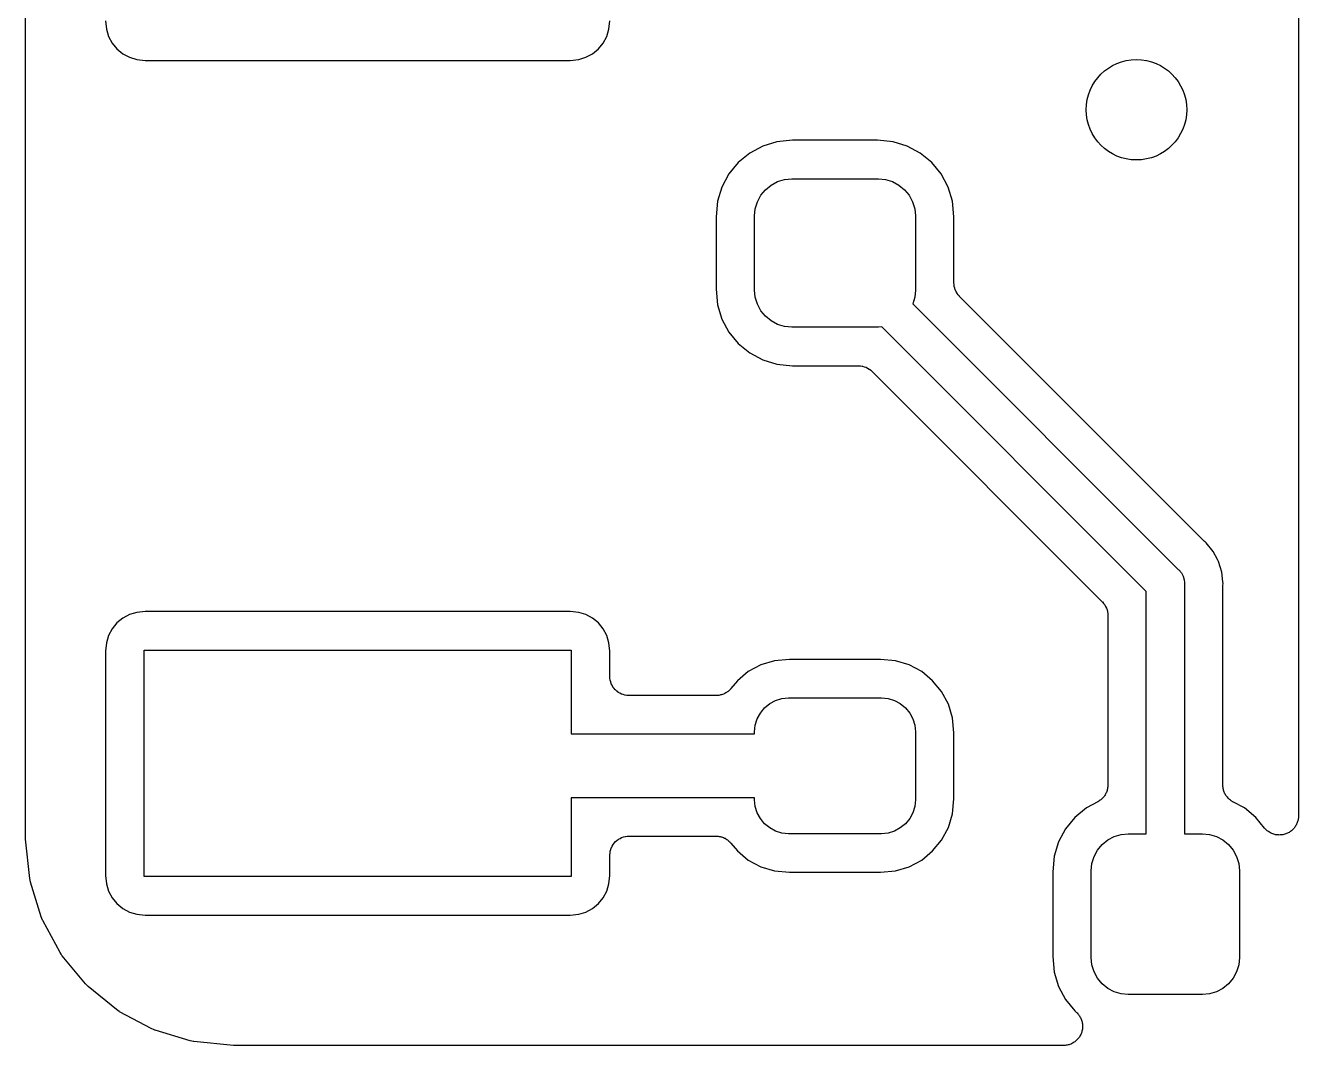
# Model space of a CAD drawing. Extents: x 0.48 to 2.43, y -7.79 to -4.85.
# Drawn here: x 0.4794 to 0.6789, y -7.7883 to -7.6285 of the extents above; entities that cross this region are included whole.
import ezdxf

# ---------------------------------------------------------------- set-up
doc = ezdxf.new("R2010")
doc.units = 0
doc.header["$MEASUREMENT"] = 0
doc.layers.add('BLACK', color=7, linetype='CONTINUOUS')

msp = doc.modelspace()

# ---------------------------------------------------------------- linework, layer by layer
at = {"layer": 'BLACK', "linetype": 'CONTINUOUS'}
for p, q in [((0.479425, -7.75565), (0.479425, -7.04773)), ((0.678945, -7.31965), (0.678945, -7.75233)), ((0.491988, -7.62781), (0.492118, -7.62913)), ((0.492118, -7.62913), (0.492461, -7.63026)), ((0.570531, -7.63026), (0.570874, -7.62913)), ((0.570874, -7.62913), (0.571004, -7.62781)), ((0.492461, -7.63026), (0.493018, -7.6313)), ((0.493018, -7.6313), (0.493768, -7.63222)), ((0.569224, -7.63222), (0.569974, -7.6313)), ((0.569974, -7.6313), (0.570531, -7.63026)), ((0.493768, -7.63222), (0.494682, -7.63297)), ((0.494682, -7.63297), (0.495724, -7.63352)), ((0.495724, -7.63352), (0.496855, -7.63387)), ((0.566137, -7.63387), (0.567268, -7.63352)), ((0.567268, -7.63352), (0.56831, -7.63297)), ((0.56831, -7.63297), (0.569224, -7.63222)), ((0.496855, -7.63387), (0.498179, -7.634)), ((0.498179, -7.634), (0.564813, -7.634)), ((0.564813, -7.634), (0.566137, -7.63387)), ((0.594978, -7.64743), (0.592932, -7.64852)), ((0.597199, -7.64676), (0.594978, -7.64743)), ((0.599655, -7.64652), (0.597199, -7.64676)), ((0.612943, -7.64652), (0.599655, -7.64652)), ((0.6154, -7.64676), (0.612943, -7.64652)), ((0.61762, -7.64743), (0.6154, -7.64676)), ((0.619666, -7.64852), (0.61762, -7.64743)), ((0.592932, -7.64852), (0.591139, -7.65)), ((0.62146, -7.65), (0.619666, -7.64852)), ((0.591139, -7.65), (0.589666, -7.65179)), ((0.622932, -7.65179), (0.62146, -7.65)), ((0.589666, -7.65179), (0.588573, -7.65384)), ((0.595402, -7.65426), (0.596282, -7.65354)), ((0.596282, -7.65354), (0.597286, -7.653)), ((0.597286, -7.653), (0.598375, -7.65267)), ((0.598375, -7.65267), (0.599508, -7.65256)), ((0.599508, -7.65256), (0.613091, -7.65256)), ((0.613091, -7.65256), (0.614223, -7.65267)), ((0.614223, -7.65267), (0.615313, -7.653)), ((0.615313, -7.653), (0.616317, -7.65354)), ((0.616317, -7.65354), (0.617197, -7.65426)), ((0.624026, -7.65384), (0.622932, -7.65179)), ((0.588573, -7.65384), (0.587899, -7.65606)), ((0.594143, -7.65614), (0.594679, -7.65514)), ((0.594679, -7.65514), (0.595402, -7.65426)), ((0.617197, -7.65426), (0.617919, -7.65514)), ((0.617919, -7.65514), (0.618456, -7.65614)), ((0.624699, -7.65606), (0.624026, -7.65384)), ((0.587899, -7.65606), (0.587657, -7.65851)), ((0.593701, -7.65837), (0.593812, -7.65723)), ((0.593812, -7.65723), (0.594143, -7.65614)), ((0.618456, -7.65614), (0.618786, -7.65723)), ((0.618786, -7.65723), (0.618898, -7.65837)), ((0.624941, -7.65851), (0.624699, -7.65606)), ((0.587657, -7.65851), (0.587657, -7.66983)), ((0.593701, -7.66998), (0.593701, -7.65837)), ((0.618898, -7.65837), (0.618898, -7.66998)), ((0.624941, -7.66884), (0.624941, -7.65851)), ((0.624968, -7.66912), (0.624941, -7.66884)), ((0.624992, -7.6694), (0.624968, -7.66912)), ((0.624997, -7.66941), (0.624992, -7.6694)), ((0.624998, -7.66943), (0.624997, -7.66941)), ((0.625079, -7.66969), (0.624998, -7.66943)), ((0.587657, -7.66983), (0.587899, -7.67229)), ((0.593812, -7.67111), (0.593701, -7.66998)), ((0.594143, -7.6722), (0.593812, -7.67111)), ((0.618786, -7.67111), (0.618482, -7.67211)), ((0.618898, -7.66998), (0.618786, -7.67111)), ((0.625156, -7.66996), (0.625079, -7.66969)), ((0.625163, -7.66997), (0.625156, -7.66996)), ((0.625168, -7.66999), (0.625163, -7.66997)), ((0.625298, -7.67023), (0.625168, -7.66999)), ((0.625425, -7.67048), (0.625298, -7.67023)), ((0.625435, -7.67049), (0.625425, -7.67048)), ((0.625442, -7.6705), (0.625435, -7.67049)), ((0.625616, -7.67072), (0.625442, -7.6705)), ((0.62579, -7.67094), (0.625616, -7.67072)), ((0.625812, -7.67096), (0.62579, -7.67094)), ((0.625813, -7.67096), (0.625812, -7.67096)), ((0.625812, -7.67096), (0.625812, -7.67096)), ((0.62582, -7.67097), (0.625813, -7.67096)), ((0.664018, -7.70916), (0.62582, -7.67097)), ((0.587899, -7.67229), (0.588573, -7.67451)), ((0.594679, -7.67321), (0.594143, -7.6722)), ((0.595402, -7.67409), (0.594679, -7.67321)), ((0.618482, -7.67211), (0.660088, -7.71372)), ((0.588573, -7.67451), (0.589666, -7.67656)), ((0.596282, -7.67481), (0.595402, -7.67409)), ((0.597286, -7.67535), (0.596282, -7.67481)), ((0.598375, -7.67568), (0.597286, -7.67535)), ((0.589666, -7.67656), (0.591139, -7.67835)), ((0.599508, -7.67579), (0.598375, -7.67568)), ((0.613091, -7.67579), (0.599508, -7.67579)), ((0.613619, -7.67574), (0.613091, -7.67579)), ((0.655071, -7.71719), (0.613619, -7.67574)), ((0.591139, -7.67835), (0.592932, -7.67982)), ((0.592932, -7.67982), (0.594978, -7.68092)), ((0.594978, -7.68092), (0.597199, -7.68159)), ((0.597199, -7.68159), (0.599655, -7.68183)), ((0.599655, -7.68183), (0.609986, -7.68183)), ((0.609986, -7.68183), (0.609997, -7.68183)), ((0.609997, -7.68183), (0.609997, -7.68183)), ((0.609997, -7.68183), (0.609997, -7.68183)), ((0.609997, -7.68183), (0.610028, -7.68183)), ((0.610028, -7.68183), (0.610305, -7.68186)), ((0.610305, -7.68186), (0.610579, -7.68189)), ((0.610579, -7.68189), (0.610595, -7.68189)), ((0.610595, -7.68189), (0.61061, -7.6819)), ((0.61061, -7.6819), (0.610873, -7.68198)), ((0.610873, -7.68198), (0.611139, -7.68206)), ((0.611139, -7.68206), (0.611153, -7.68207)), ((0.611153, -7.68207), (0.611168, -7.68207)), ((0.611168, -7.68207), (0.61141, -7.68221)), ((0.61141, -7.68221), (0.611655, -7.68234)), ((0.611655, -7.68234), (0.611668, -7.68235)), ((0.611668, -7.68235), (0.611681, -7.68236)), ((0.611681, -7.68236), (0.611891, -7.68253)), ((0.611891, -7.68253), (0.612108, -7.68271)), ((0.612108, -7.68271), (0.648192, -7.71879)), ((0.664116, -7.70924), (0.664018, -7.70916)), ((0.664204, -7.70934), (0.664116, -7.70924)), ((0.664236, -7.70936), (0.664204, -7.70934)), ((0.664466, -7.70955), (0.664236, -7.70936)), ((0.66559, -7.71092), (0.664466, -7.70955)), ((0.666259, -7.71217), (0.66559, -7.71092)), ((0.666426, -7.71248), (0.666259, -7.71217)), ((0.666259, -7.71217), (0.666259, -7.71217)), ((0.666941, -7.71418), (0.666426, -7.71248)), ((0.660088, -7.71372), (0.660202, -7.71381)), ((0.660202, -7.71381), (0.660577, -7.71427)), ((0.660577, -7.71427), (0.660856, -7.71479)), ((0.660856, -7.71479), (0.661027, -7.71536)), ((0.661027, -7.71536), (0.661071, -7.7158)), ((0.667085, -7.71565), (0.666941, -7.71418)), ((0.655071, -7.75512), (0.655071, -7.71719)), ((0.661071, -7.7158), (0.661085, -7.71594)), ((0.661085, -7.71594), (0.661071, -7.71609)), ((0.661071, -7.71609), (0.661071, -7.75512)), ((0.667071, -7.71649), (0.667085, -7.71637)), ((0.667071, -7.71653), (0.667071, -7.71649)), ((0.667071, -7.74748), (0.667071, -7.71653)), ((0.667114, -7.71594), (0.667085, -7.71565)), ((0.667085, -7.71565), (0.667085, -7.71565)), ((0.667085, -7.71624), (0.667114, -7.71594)), ((0.667085, -7.71637), (0.667085, -7.71624)), ((0.648192, -7.71879), (0.648199, -7.7188)), ((0.648199, -7.7188), (0.6482, -7.7188)), ((0.6482, -7.7188), (0.6482, -7.7188)), ((0.6482, -7.7188), (0.648222, -7.71882)), ((0.648222, -7.71882), (0.648397, -7.71904)), ((0.648397, -7.71904), (0.64857, -7.71926)), ((0.64857, -7.71926), (0.648577, -7.71927)), ((0.648577, -7.71927), (0.648587, -7.71928)), ((0.648587, -7.71928), (0.648715, -7.71953)), ((0.494682, -7.72136), (0.493768, -7.72211)), ((0.495724, -7.72081), (0.494682, -7.72136)), ((0.496855, -7.72046), (0.495724, -7.72081)), ((0.498179, -7.72033), (0.496855, -7.72046)), ((0.564813, -7.72033), (0.498179, -7.72033)), ((0.566137, -7.72046), (0.564813, -7.72033)), ((0.567268, -7.72081), (0.566137, -7.72046)), ((0.56831, -7.72136), (0.567268, -7.72081)), ((0.569224, -7.72211), (0.56831, -7.72136)), ((0.648715, -7.71953), (0.648845, -7.71977)), ((0.648845, -7.71977), (0.648849, -7.71979)), ((0.648849, -7.71979), (0.648856, -7.7198)), ((0.648856, -7.7198), (0.648933, -7.72007)), ((0.648933, -7.72007), (0.649014, -7.72033)), ((0.649014, -7.72033), (0.649015, -7.72035)), ((0.649015, -7.72035), (0.64902, -7.72036)), ((0.64902, -7.72036), (0.649044, -7.72064)), ((0.649044, -7.72064), (0.649071, -7.72092)), ((0.649071, -7.72092), (0.649071, -7.74748)), ((0.493018, -7.72303), (0.492461, -7.72407)), ((0.493768, -7.72211), (0.493018, -7.72303)), ((0.569974, -7.72303), (0.569224, -7.72211)), ((0.570531, -7.72407), (0.569974, -7.72303)), ((0.492118, -7.7252), (0.491988, -7.72653)), ((0.492461, -7.72407), (0.492118, -7.7252)), ((0.570874, -7.7252), (0.570531, -7.72407)), ((0.571004, -7.72653), (0.570874, -7.7252)), ((0.491988, -7.72653), (0.491988, -7.76166)), ((0.498031, -7.76181), (0.498031, -7.72638)), ((0.498031, -7.72638), (0.564961, -7.72638)), ((0.564961, -7.72638), (0.564961, -7.73949)), ((0.571004, -7.73049), (0.571004, -7.72653)), ((0.594675, -7.72869), (0.592713, -7.72974)), ((0.596803, -7.72805), (0.594675, -7.72869)), ((0.599163, -7.72781), (0.596803, -7.72805)), ((0.613435, -7.72781), (0.599163, -7.72781)), ((0.615796, -7.72805), (0.613435, -7.72781)), ((0.617924, -7.72869), (0.615796, -7.72805)), ((0.619885, -7.72974), (0.617924, -7.72869)), ((0.571032, -7.73077), (0.571004, -7.73049)), ((0.571057, -7.73105), (0.571032, -7.73077)), ((0.57106, -7.73106), (0.571057, -7.73105)), ((0.571061, -7.73107), (0.57106, -7.73106)), ((0.571143, -7.73134), (0.571061, -7.73107)), ((0.571223, -7.73161), (0.571143, -7.73134)), ((0.590994, -7.73115), (0.589977, -7.73239)), ((0.592713, -7.72974), (0.590994, -7.73115)), ((0.621604, -7.73115), (0.619885, -7.72974)), ((0.623015, -7.73287), (0.621604, -7.73115)), ((0.571227, -7.73162), (0.571223, -7.73161)), ((0.571231, -7.73163), (0.571227, -7.73162)), ((0.571364, -7.73188), (0.571231, -7.73163)), ((0.571494, -7.73213), (0.571364, -7.73188)), ((0.5715, -7.73214), (0.571494, -7.73213)), ((0.571505, -7.73215), (0.5715, -7.73214)), ((0.571684, -7.73237), (0.571505, -7.73215)), ((0.571861, -7.73259), (0.571684, -7.73237)), ((0.571869, -7.73259), (0.571861, -7.73259)), ((0.571875, -7.7326), (0.571869, -7.73259)), ((0.572093, -7.73278), (0.571875, -7.7326)), ((0.572309, -7.73296), (0.572093, -7.73278)), ((0.572319, -7.73297), (0.572309, -7.73296)), ((0.572327, -7.73298), (0.572319, -7.73297)), ((0.572576, -7.73311), (0.572327, -7.73298)), ((0.572822, -7.73325), (0.572576, -7.73311)), ((0.572832, -7.73325), (0.572822, -7.73325)), ((0.572842, -7.73325), (0.572832, -7.73325)), ((0.573113, -7.73334), (0.572842, -7.73325)), ((0.57338, -7.73342), (0.573113, -7.73334)), ((0.588367, -7.73339), (0.588241, -7.73343)), ((0.588496, -7.73337), (0.588367, -7.73339)), ((0.588646, -7.73331), (0.588496, -7.73337)), ((0.588801, -7.73326), (0.588646, -7.73331)), ((0.588918, -7.7332), (0.588801, -7.73326)), ((0.58904, -7.73315), (0.588918, -7.7332)), ((0.589175, -7.73306), (0.58904, -7.73315)), ((0.589318, -7.73299), (0.589175, -7.73306)), ((0.58942, -7.7329), (0.589318, -7.73299)), ((0.589531, -7.73283), (0.58942, -7.7329)), ((0.589647, -7.73272), (0.589531, -7.73283)), ((0.589772, -7.73262), (0.589647, -7.73272)), ((0.589856, -7.73252), (0.589772, -7.73262)), ((0.58995, -7.73242), (0.589856, -7.73252)), ((0.589977, -7.73239), (0.58995, -7.73242)), ((0.624063, -7.73483), (0.623015, -7.73287)), ((0.573391, -7.73342), (0.57338, -7.73342)), ((0.573401, -7.73343), (0.573391, -7.73342)), ((0.573681, -7.73346), (0.573401, -7.73343)), ((0.573962, -7.73349), (0.573681, -7.73346)), ((0.573983, -7.73349), (0.573962, -7.73349)), ((0.573984, -7.73349), (0.573983, -7.73349)), ((0.573983, -7.73349), (0.573983, -7.73349)), ((0.574004, -7.73349), (0.573984, -7.73349)), ((0.587658, -7.73349), (0.574004, -7.73349)), ((0.587789, -7.73348), (0.587658, -7.73349)), ((0.587921, -7.73348), (0.587789, -7.73348)), ((0.58808, -7.73345), (0.587921, -7.73348)), ((0.588241, -7.73343), (0.58808, -7.73345)), ((0.595258, -7.73541), (0.596063, -7.73475)), ((0.596063, -7.73475), (0.596982, -7.73426)), ((0.596982, -7.73426), (0.597979, -7.73396)), ((0.597979, -7.73396), (0.599016, -7.73386)), ((0.599016, -7.73386), (0.613583, -7.73386)), ((0.613583, -7.73386), (0.61462, -7.73396)), ((0.61462, -7.73396), (0.615617, -7.73426)), ((0.615617, -7.73426), (0.616536, -7.73475)), ((0.616536, -7.73475), (0.617341, -7.73541)), ((0.624709, -7.73696), (0.624063, -7.73483)), ((0.593803, -7.73814), (0.594105, -7.73714)), ((0.594105, -7.73714), (0.594597, -7.73622)), ((0.594597, -7.73622), (0.595258, -7.73541)), ((0.617341, -7.73541), (0.618002, -7.73622)), ((0.618002, -7.73622), (0.618493, -7.73714)), ((0.618493, -7.73714), (0.618796, -7.73814)), ((0.624941, -7.73932), (0.624709, -7.73696)), ((0.593701, -7.73917), (0.593803, -7.73814)), ((0.593701, -7.73949), (0.593701, -7.73917)), ((0.618796, -7.73814), (0.618898, -7.73917)), ((0.618898, -7.73917), (0.618898, -7.7498)), ((0.624941, -7.74966), (0.624941, -7.73932)), ((0.564961, -7.73949), (0.593701, -7.73949)), ((0.648461, -7.74927), (0.648387, -7.74938)), ((0.648546, -7.74917), (0.648461, -7.74927)), ((0.648624, -7.74903), (0.648546, -7.74917)), ((0.648713, -7.7489), (0.648624, -7.74903)), ((0.648764, -7.74878), (0.648713, -7.7489)), ((0.648828, -7.74866), (0.648764, -7.74878)), ((0.648877, -7.74851), (0.648828, -7.74866)), ((0.648939, -7.74836), (0.648877, -7.74851)), ((0.648965, -7.74823), (0.648939, -7.74836)), ((0.649005, -7.7481), (0.648965, -7.74823)), ((0.649023, -7.74794), (0.649005, -7.7481)), ((0.649055, -7.74778), (0.649023, -7.74794)), ((0.649056, -7.74765), (0.649055, -7.74778)), ((0.649071, -7.74752), (0.649056, -7.74765)), ((0.649071, -7.74748), (0.649071, -7.74752)), ((0.667084, -7.74761), (0.667071, -7.74748)), ((0.667083, -7.74774), (0.667084, -7.74761)), ((0.667112, -7.7479), (0.667083, -7.74774)), ((0.667128, -7.74806), (0.667112, -7.7479)), ((0.667166, -7.74819), (0.667128, -7.74806)), ((0.667191, -7.74832), (0.667166, -7.74819)), ((0.667251, -7.74847), (0.667191, -7.74832)), ((0.667297, -7.74862), (0.667251, -7.74847)), ((0.66736, -7.74874), (0.667297, -7.74862)), ((0.667409, -7.74886), (0.66736, -7.74874)), ((0.667497, -7.749), (0.667409, -7.74886)), ((0.667572, -7.74914), (0.667497, -7.749)), ((0.667656, -7.74924), (0.667572, -7.74914)), ((0.667729, -7.74935), (0.667656, -7.74924)), ((0.667841, -7.74947), (0.667729, -7.74935)), ((0.593701, -7.74949), (0.564961, -7.74949)), ((0.564961, -7.74949), (0.564961, -7.76181)), ((0.593701, -7.7498), (0.593701, -7.74949)), ((0.593803, -7.75084), (0.593701, -7.7498)), ((0.594105, -7.75184), (0.593803, -7.75084)), ((0.618796, -7.75084), (0.618493, -7.75184)), ((0.618898, -7.7498), (0.618796, -7.75084)), ((0.624709, -7.75202), (0.624941, -7.74966)), ((0.645688, -7.75108), (0.643894, -7.75256)), ((0.647485, -7.75012), (0.645688, -7.75108)), ((0.647596, -7.75005), (0.647485, -7.75012)), ((0.647714, -7.74999), (0.647596, -7.75005)), ((0.647838, -7.74989), (0.647714, -7.74999)), ((0.647972, -7.7498), (0.647838, -7.74989)), ((0.648066, -7.7497), (0.647972, -7.7498)), ((0.64817, -7.74962), (0.648066, -7.7497)), ((0.648273, -7.7495), (0.64817, -7.74962)), ((0.648387, -7.74938), (0.648273, -7.7495)), ((0.667942, -7.74959), (0.667841, -7.74947)), ((0.668045, -7.74968), (0.667942, -7.74959)), ((0.668137, -7.74977), (0.668045, -7.74968)), ((0.66827, -7.74986), (0.668137, -7.74977)), ((0.668393, -7.74996), (0.66827, -7.74986)), ((0.66851, -7.75003), (0.668393, -7.74996)), ((0.66862, -7.7501), (0.66851, -7.75003)), ((0.668657, -7.75012), (0.66862, -7.7501)), ((0.670454, -7.75108), (0.668657, -7.75012)), ((0.672247, -7.75256), (0.670454, -7.75108)), ((0.594597, -7.75276), (0.594105, -7.75184)), ((0.595258, -7.75356), (0.594597, -7.75276)), ((0.618002, -7.75276), (0.617341, -7.75356)), ((0.618493, -7.75184), (0.618002, -7.75276)), ((0.624063, -7.75414), (0.624709, -7.75202)), ((0.643894, -7.75256), (0.642422, -7.75435)), ((0.673626, -7.75424), (0.672247, -7.75256)), ((0.678807, -7.75323), (0.678748, -7.75337)), ((0.678836, -7.75309), (0.678807, -7.75323)), ((0.678879, -7.75296), (0.678836, -7.75309)), ((0.678896, -7.75281), (0.678879, -7.75296)), ((0.678927, -7.75266), (0.678896, -7.75281)), ((0.678929, -7.75252), (0.678927, -7.75266)), ((0.678945, -7.75237), (0.678929, -7.75252)), ((0.678945, -7.75233), (0.678945, -7.75237)), ((0.596063, -7.75422), (0.595258, -7.75356)), ((0.596982, -7.75471), (0.596063, -7.75422)), ((0.597979, -7.75502), (0.596982, -7.75471)), ((0.599016, -7.75512), (0.597979, -7.75502)), ((0.613583, -7.75512), (0.599016, -7.75512)), ((0.61462, -7.75502), (0.613583, -7.75512)), ((0.615617, -7.75471), (0.61462, -7.75502)), ((0.616536, -7.75422), (0.615617, -7.75471)), ((0.617341, -7.75356), (0.616536, -7.75422)), ((0.623015, -7.75611), (0.624063, -7.75414)), ((0.642422, -7.75435), (0.641329, -7.7564)), ((0.650041, -7.75556), (0.651131, -7.75523)), ((0.651131, -7.75523), (0.652264, -7.75512)), ((0.652264, -7.75512), (0.655071, -7.75512)), ((0.661071, -7.75512), (0.663878, -7.75512)), ((0.663878, -7.75512), (0.665011, -7.75523)), ((0.665011, -7.75523), (0.6661, -7.75556)), ((0.673726, -7.75434), (0.673626, -7.75424)), ((0.673816, -7.75445), (0.673726, -7.75434)), ((0.673933, -7.75454), (0.673816, -7.75445)), ((0.67404, -7.75465), (0.673933, -7.75454)), ((0.674158, -7.75473), (0.67404, -7.75465)), ((0.674267, -7.75482), (0.674158, -7.75473)), ((0.6744, -7.75489), (0.674267, -7.75482)), ((0.674526, -7.75498), (0.6744, -7.75489)), ((0.674657, -7.75503), (0.674526, -7.75498)), ((0.674782, -7.7551), (0.674657, -7.75503)), ((0.674927, -7.75514), (0.674782, -7.7551)), ((0.675066, -7.7552), (0.674927, -7.75514)), ((0.675206, -7.75523), (0.675066, -7.7552)), ((0.675342, -7.75527), (0.675206, -7.75523)), ((0.675492, -7.75529), (0.675342, -7.75527)), ((0.67564, -7.75532), (0.675492, -7.75529)), ((0.675782, -7.75532), (0.67564, -7.75532)), ((0.675924, -7.75533), (0.675782, -7.75532)), ((0.676075, -7.75532), (0.675924, -7.75533)), ((0.676226, -7.75532), (0.676075, -7.75532)), ((0.676366, -7.75529), (0.676226, -7.75532)), ((0.676507, -7.75528), (0.676366, -7.75529)), ((0.676652, -7.75524), (0.676507, -7.75528)), ((0.676801, -7.75521), (0.676652, -7.75524)), ((0.676932, -7.75515), (0.676801, -7.75521)), ((0.677069, -7.75511), (0.676932, -7.75515)), ((0.677203, -7.75504), (0.677069, -7.75511)), ((0.677343, -7.75499), (0.677203, -7.75504)), ((0.677462, -7.75491), (0.677343, -7.75499)), ((0.677588, -7.75484), (0.677462, -7.75491)), ((0.677706, -7.75475), (0.677588, -7.75484)), ((0.677832, -7.75466), (0.677706, -7.75475)), ((0.677933, -7.75457), (0.677832, -7.75466)), ((0.678044, -7.75448), (0.677933, -7.75457)), ((0.678141, -7.75436), (0.678044, -7.75448)), ((0.678249, -7.75425), (0.678141, -7.75436)), ((0.678329, -7.75414), (0.678249, -7.75425)), ((0.67842, -7.75403), (0.678329, -7.75414)), ((0.678493, -7.75389), (0.67842, -7.75403)), ((0.678578, -7.75377), (0.678493, -7.75389)), ((0.678634, -7.75364), (0.678578, -7.75377)), ((0.678702, -7.75351), (0.678634, -7.75364)), ((0.678748, -7.75337), (0.678702, -7.75351)), ((0.479438, -7.75578), (0.479425, -7.75565)), ((0.479438, -7.75592), (0.479438, -7.75578)), ((0.479442, -7.75596), (0.479438, -7.75592)), ((0.480089, -7.76212), (0.479442, -7.75596)), ((0.571156, -7.75759), (0.571239, -7.75733)), ((0.571239, -7.75733), (0.571244, -7.75732)), ((0.571244, -7.75732), (0.571247, -7.75731)), ((0.571247, -7.75731), (0.571382, -7.75706)), ((0.571382, -7.75706), (0.571517, -7.75681)), ((0.571517, -7.75681), (0.571524, -7.7568)), ((0.571524, -7.7568), (0.571529, -7.75679)), ((0.571529, -7.75679), (0.571711, -7.75658)), ((0.571711, -7.75658), (0.57189, -7.75636)), ((0.57189, -7.75636), (0.571898, -7.75635)), ((0.571898, -7.75635), (0.571905, -7.75634)), ((0.571905, -7.75634), (0.572124, -7.75617)), ((0.572124, -7.75617), (0.572344, -7.75599)), ((0.572344, -7.75599), (0.572353, -7.75598)), ((0.572353, -7.75598), (0.572361, -7.75598)), ((0.572361, -7.75598), (0.572609, -7.75585)), ((0.572609, -7.75585), (0.572861, -7.75571)), ((0.572861, -7.75571), (0.572871, -7.75571)), ((0.572871, -7.75571), (0.57288, -7.75571)), ((0.57288, -7.75571), (0.573149, -7.75563)), ((0.573149, -7.75563), (0.573421, -7.75555)), ((0.573421, -7.75555), (0.573432, -7.75554)), ((0.573432, -7.75554), (0.573442, -7.75554)), ((0.573442, -7.75554), (0.573721, -7.75552)), ((0.573721, -7.75552), (0.574004, -7.75549)), ((0.574004, -7.75549), (0.587658, -7.75549)), ((0.587658, -7.75549), (0.5877, -7.75549)), ((0.5877, -7.75549), (0.587831, -7.7555)), ((0.587831, -7.7555), (0.587962, -7.7555)), ((0.587962, -7.7555), (0.588121, -7.75554)), ((0.588121, -7.75554), (0.588282, -7.75555)), ((0.588282, -7.75555), (0.588407, -7.75559)), ((0.588407, -7.75559), (0.588536, -7.75562)), ((0.588536, -7.75562), (0.588686, -7.75568)), ((0.588686, -7.75568), (0.58884, -7.75573)), ((0.58884, -7.75573), (0.588955, -7.75579)), ((0.588955, -7.75579), (0.589077, -7.75584)), ((0.589077, -7.75584), (0.589211, -7.75593)), ((0.589211, -7.75593), (0.589353, -7.75601)), ((0.589353, -7.75601), (0.589454, -7.7561)), ((0.589454, -7.7561), (0.589563, -7.75617)), ((0.589563, -7.75617), (0.589678, -7.75629)), ((0.589678, -7.75629), (0.589801, -7.75639)), ((0.589801, -7.75639), (0.589884, -7.75649)), ((0.589884, -7.75649), (0.589977, -7.75658)), ((0.589977, -7.75658), (0.590994, -7.75782)), ((0.621604, -7.75782), (0.623015, -7.75611)), ((0.641329, -7.7564), (0.640655, -7.75862)), ((0.647435, -7.7577), (0.648158, -7.75682)), ((0.648158, -7.75682), (0.649038, -7.7561)), ((0.649038, -7.7561), (0.650041, -7.75556)), ((0.6661, -7.75556), (0.667104, -7.7561)), ((0.667104, -7.7561), (0.667984, -7.75682)), ((0.667984, -7.75682), (0.668706, -7.7577)), ((0.571004, -7.75845), (0.571036, -7.75816)), ((0.571004, -7.75847), (0.571004, -7.75845)), ((0.571004, -7.75849), (0.571004, -7.75847)), ((0.571004, -7.75847), (0.571004, -7.75847)), ((0.571004, -7.75847), (0.571004, -7.75847)), ((0.571004, -7.76166), (0.571004, -7.75849)), ((0.571036, -7.75816), (0.571065, -7.75788)), ((0.571065, -7.75788), (0.571069, -7.75787)), ((0.571069, -7.75787), (0.57107, -7.75786)), ((0.57107, -7.75786), (0.571156, -7.75759)), ((0.590994, -7.75782), (0.592713, -7.75924)), ((0.592713, -7.75924), (0.594675, -7.76028)), ((0.617924, -7.76028), (0.619885, -7.75924)), ((0.619885, -7.75924), (0.621604, -7.75782)), ((0.640655, -7.75862), (0.640413, -7.76107)), ((0.646568, -7.75979), (0.646899, -7.7587)), ((0.646899, -7.7587), (0.647435, -7.7577)), ((0.668706, -7.7577), (0.669243, -7.7587)), ((0.669243, -7.7587), (0.669573, -7.75979)), ((0.594675, -7.76028), (0.596803, -7.76093)), ((0.596803, -7.76093), (0.599163, -7.76116)), ((0.599163, -7.76116), (0.613435, -7.76116)), ((0.613435, -7.76116), (0.615796, -7.76093)), ((0.615796, -7.76093), (0.617924, -7.76028)), ((0.640413, -7.76107), (0.640413, -7.77436)), ((0.646457, -7.76093), (0.646568, -7.75979)), ((0.646457, -7.77451), (0.646457, -7.76093)), ((0.669573, -7.75979), (0.669685, -7.76093)), ((0.669685, -7.76093), (0.669685, -7.77451)), ((0.480143, -7.76238), (0.480089, -7.76212)), ((0.480194, -7.76265), (0.480143, -7.76238)), ((0.480206, -7.76269), (0.480194, -7.76265)), ((0.4819, -7.76816), (0.480206, -7.76269)), ((0.491988, -7.76166), (0.492118, -7.76299)), ((0.492118, -7.76299), (0.492461, -7.76412)), ((0.564961, -7.76181), (0.498031, -7.76181)), ((0.570531, -7.76412), (0.570874, -7.76299)), ((0.570874, -7.76299), (0.571004, -7.76166)), ((0.492461, -7.76412), (0.493018, -7.76516)), ((0.493018, -7.76516), (0.493768, -7.76607)), ((0.569224, -7.76607), (0.569974, -7.76516)), ((0.569974, -7.76516), (0.570531, -7.76412)), ((0.493768, -7.76607), (0.494682, -7.76682)), ((0.494682, -7.76682), (0.495724, -7.76738)), ((0.567268, -7.76738), (0.56831, -7.76682)), ((0.56831, -7.76682), (0.569224, -7.76607)), ((0.482005, -7.76841), (0.4819, -7.76816)), ((0.482107, -7.76866), (0.482005, -7.76841)), ((0.482127, -7.7687), (0.482107, -7.76866)), ((0.48485, -7.77374), (0.482127, -7.7687)), ((0.495724, -7.76738), (0.496855, -7.76772)), ((0.496855, -7.76772), (0.498179, -7.76785)), ((0.498179, -7.76785), (0.564813, -7.76785)), ((0.564813, -7.76785), (0.566137, -7.76772)), ((0.566137, -7.76772), (0.567268, -7.76738)), ((0.485002, -7.77396), (0.48485, -7.77374)), ((0.485151, -7.77419), (0.485002, -7.77396)), ((0.485177, -7.77422), (0.485151, -7.77419)), ((0.488827, -7.77864), (0.485177, -7.77422)), ((0.640413, -7.77436), (0.640655, -7.77682)), ((0.646568, -7.77564), (0.646457, -7.77451)), ((0.669685, -7.77451), (0.669573, -7.77564)), ((0.640655, -7.77682), (0.641329, -7.77904)), ((0.646899, -7.77673), (0.646568, -7.77564)), ((0.647435, -7.77773), (0.646899, -7.77673)), ((0.669243, -7.77673), (0.668706, -7.77773)), ((0.669573, -7.77564), (0.669243, -7.77673)), ((0.489019, -7.77883), (0.488827, -7.77864)), ((0.48921, -7.77902), (0.489019, -7.77883)), ((0.489242, -7.77905), (0.48921, -7.77902)), ((0.49368, -7.78267), (0.489242, -7.77905)), ((0.641329, -7.77904), (0.642422, -7.78108)), ((0.648158, -7.77861), (0.647435, -7.77773)), ((0.649038, -7.77934), (0.648158, -7.77861)), ((0.667984, -7.77861), (0.667104, -7.77934)), ((0.668706, -7.77773), (0.667984, -7.77861)), ((0.642422, -7.78108), (0.643894, -7.78288)), ((0.650041, -7.77987), (0.649038, -7.77934)), ((0.651131, -7.7802), (0.650041, -7.77987)), ((0.652264, -7.78031), (0.651131, -7.7802)), ((0.663878, -7.78031), (0.652264, -7.78031)), ((0.665011, -7.7802), (0.663878, -7.78031)), ((0.6661, -7.77987), (0.665011, -7.7802)), ((0.667104, -7.77934), (0.6661, -7.77987)), ((0.493905, -7.78282), (0.49368, -7.78267)), ((0.49413, -7.78297), (0.493905, -7.78282)), ((0.494167, -7.78299), (0.49413, -7.78297)), ((0.499223, -7.78568), (0.494167, -7.78299)), ((0.494167, -7.78299), (0.494167, -7.78299)), ((0.643894, -7.78288), (0.64401, -7.78297)), ((0.64401, -7.78297), (0.644042, -7.783)), ((0.644042, -7.783), (0.644142, -7.7831)), ((0.644142, -7.7831), (0.64425, -7.78319)), ((0.64425, -7.78319), (0.644345, -7.78331)), ((0.644345, -7.78331), (0.644451, -7.78342)), ((0.644451, -7.78342), (0.644528, -7.78354)), ((0.644528, -7.78354), (0.644617, -7.78365)), ((0.644617, -7.78365), (0.644687, -7.78378)), ((0.644687, -7.78378), (0.64477, -7.78391)), ((0.64477, -7.78391), (0.644823, -7.78404)), ((0.644823, -7.78404), (0.644889, -7.78417)), ((0.644889, -7.78417), (0.644931, -7.78431)), ((0.644931, -7.78431), (0.644988, -7.78445)), ((0.644988, -7.78445), (0.645014, -7.78459)), ((0.645014, -7.78459), (0.645054, -7.78473)), ((0.645054, -7.78473), (0.645068, -7.78488)), ((0.645068, -7.78488), (0.645095, -7.78503)), ((0.645095, -7.78503), (0.645094, -7.78517)), ((0.645094, -7.78517), (0.645107, -7.78531)), ((0.499474, -7.78578), (0.499223, -7.78568)), ((0.499724, -7.78589), (0.499474, -7.78578)), ((0.499764, -7.7859), (0.499724, -7.78589)), ((0.505245, -7.78756), (0.499764, -7.7859)), ((0.644413, -7.78721), (0.644311, -7.78731)), ((0.644498, -7.78709), (0.644413, -7.78721)), ((0.644594, -7.78697), (0.644498, -7.78709)), ((0.644662, -7.78684), (0.644594, -7.78697)), ((0.644742, -7.78673), (0.644662, -7.78684)), ((0.644801, -7.78659), (0.644742, -7.78673)), ((0.644873, -7.78645), (0.644801, -7.78659)), ((0.644915, -7.78632), (0.644873, -7.78645)), ((0.64497, -7.78619), (0.644915, -7.78632)), ((0.645001, -7.78604), (0.64497, -7.78619)), ((0.645046, -7.78589), (0.645001, -7.78604)), ((0.645061, -7.78575), (0.645046, -7.78589)), ((0.64509, -7.78561), (0.645061, -7.78575)), ((0.645091, -7.78546), (0.64509, -7.78561)), ((0.645107, -7.78531), (0.645091, -7.78546)), ((0.505512, -7.78761), (0.505245, -7.78756)), ((0.505778, -7.78767), (0.505512, -7.78761)), ((0.505819, -7.78767), (0.505778, -7.78767)), ((0.50582, -7.78767), (0.505819, -7.78767)), ((0.512007, -7.78828), (0.50582, -7.78767)), ((0.50582, -7.78767), (0.50582, -7.78767)), ((0.512132, -7.78828), (0.512007, -7.78828)), ((0.512258, -7.78829), (0.512132, -7.78828)), ((0.512299, -7.78829), (0.512258, -7.78829)), ((0.642107, -7.78829), (0.512299, -7.78829)), ((0.642249, -7.78828), (0.642107, -7.78829)), ((0.642391, -7.78828), (0.642249, -7.78828)), ((0.642539, -7.78825), (0.642391, -7.78828)), ((0.64269, -7.78823), (0.642539, -7.78825)), ((0.642826, -7.78819), (0.64269, -7.78823)), ((0.642965, -7.78817), (0.642826, -7.78819)), ((0.643105, -7.78811), (0.642965, -7.78817)), ((0.64325, -7.78806), (0.643105, -7.78811)), ((0.643376, -7.788), (0.64325, -7.78806)), ((0.643507, -7.78794), (0.643376, -7.788)), ((0.643634, -7.78786), (0.643507, -7.78794)), ((0.643767, -7.78779), (0.643634, -7.78786)), ((0.643877, -7.7877), (0.643767, -7.78779)), ((0.643996, -7.78762), (0.643877, -7.7877)), ((0.644104, -7.78752), (0.643996, -7.78762)), ((0.644221, -7.78742), (0.644104, -7.78752)), ((0.644311, -7.78731), (0.644221, -7.78742))]:
    msp.add_line(p, q, dxfattribs=at)
at = {"layer": 'BLACK'}
msp.add_circle((0.653543, -7.64173), 0.007874, dxfattribs=at)

doc.saveas('drawing.dxf')
